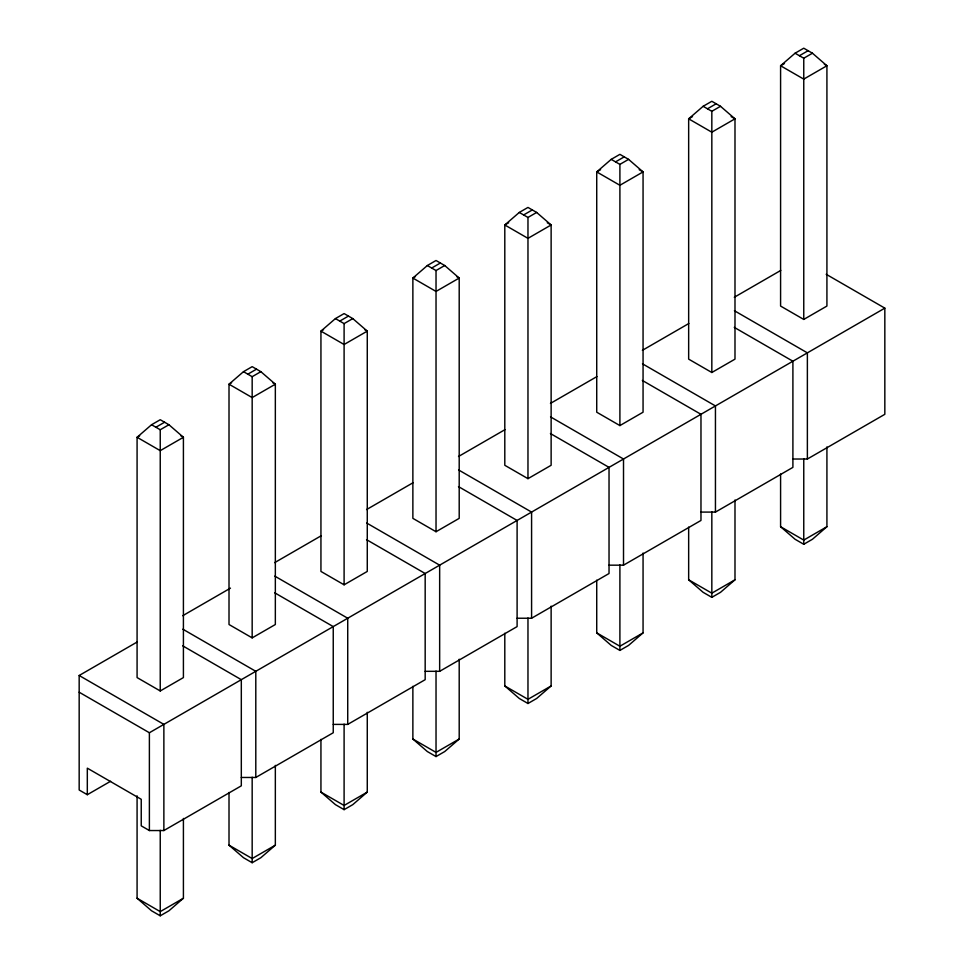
<?xml version="1.0" encoding="UTF-8"?>
<svg xmlns="http://www.w3.org/2000/svg" width="964" height="964" viewBox="0 0 964 964"><rect width="100%" height="100%" fill="white"/><g stroke="black" fill="none" stroke-linecap="round" stroke-linejoin="round"><path stroke-width="1.45" d="M151.553 424.738L137.081 437.282L137.081 677.584L160.241 690.959L183.413 677.584L183.413 437.282L168.929 424.738L160.241 419.726L151.553 424.738L160.241 429.751L168.929 424.738M243.494 371.67L229.01 384.202L229.01 624.515L252.17 637.879L275.343 624.515L275.343 384.202L260.858 371.67L252.17 366.657L243.494 371.67L252.17 376.683L260.858 371.67M335.424 318.59L320.94 331.134L320.94 571.435L344.1 584.811L367.272 571.435L367.272 331.134L352.788 318.59L344.1 313.577L335.424 318.59L344.1 323.603L352.788 318.59M427.353 265.522L412.869 278.054L412.869 518.355L436.029 531.73L459.201 518.355L459.201 278.054L444.717 265.522L436.029 260.497L427.353 265.522L436.029 270.535L444.717 265.522M519.283 212.442L504.799 224.974L504.799 465.287L527.971 478.662L551.131 465.287L551.131 224.974L536.647 212.442L527.971 207.429L519.283 212.442L527.971 217.454L536.647 212.442M611.212 159.361L596.728 171.905L596.728 412.206L619.9 425.582L643.06 412.206L643.06 171.905L628.576 159.361L619.9 154.348L611.212 159.361L619.9 164.386L628.576 159.361M703.142 106.293L688.658 118.825L688.658 359.138L711.83 372.502L734.99 359.138L734.99 118.825L720.506 106.293L711.83 101.28L703.142 106.293L711.83 111.306L720.506 106.293M795.071 53.213L780.587 65.757L780.587 306.058L803.759 319.433L826.919 306.058L826.919 65.757L812.447 53.213L803.759 48.2L795.071 53.213L803.759 58.226L812.447 53.213M183.413 818.436L183.413 898.243L168.929 910.787L160.241 915.8L151.553 910.787L137.081 898.243L137.081 795.854M275.343 765.368L275.343 845.175L260.858 857.707L252.17 862.72L243.494 857.707L229.01 845.175L229.01 792.468M367.272 712.288L367.272 792.095L352.788 804.639L344.1 809.652L335.424 804.639L320.94 792.095L320.94 739.388M459.201 659.207L459.201 739.026L444.717 751.559L436.029 756.571L427.353 751.559L412.869 739.026L412.869 686.32M551.131 606.139L551.131 685.946L536.647 698.478L527.971 703.503L519.283 698.478L504.799 685.946L504.799 633.24M643.06 553.059L643.06 632.866L628.576 645.41L619.9 650.423L611.212 645.41L596.728 632.866L596.728 580.171M734.99 499.991L734.99 579.798L720.506 592.33L711.83 597.343L703.142 592.33L688.658 579.798L688.658 527.091M826.919 446.91L826.919 526.718L812.447 539.262L803.759 544.274L795.071 539.262L780.587 526.718L780.587 474.011M139.66 435.788L137.081 437.282L160.241 450.658L183.413 437.282L180.834 435.788M231.589 382.72L229.01 384.202L252.17 397.578L275.343 384.202L272.764 382.72M323.518 329.64L320.94 331.134L344.1 344.497L367.272 331.134L364.693 329.64M415.448 276.572L412.869 278.054L436.029 291.429L459.201 278.054L456.623 276.572M508.667 222.744L504.799 224.974L527.971 238.349L551.131 224.974L547.263 222.744M600.596 169.676L596.728 171.905L619.9 185.281L643.06 171.905L639.192 169.676M692.526 116.596L688.658 118.825L711.83 132.201L734.99 118.825L731.134 116.596M784.455 63.528L780.587 65.757L803.759 79.12L826.919 65.757L824.341 64.263M155.903 427.245L164.591 422.232M247.832 374.177L256.52 369.164M339.762 321.096L348.45 316.084M431.691 268.028L440.379 263.003M523.621 214.948L532.309 209.935M615.55 161.868L624.238 156.855M707.48 108.799L716.168 103.787M799.409 55.719L808.097 50.706M110.619 781.25L87.314 794.71L79.169 790.01L79.169 675.499L137.262 641.952M182.726 615.707L230.48 588.136M274.656 562.639L321.12 535.803M366.585 509.558L413.05 482.735M458.515 456.49L504.979 429.655M550.444 403.41L596.909 376.587M642.373 350.342L688.838 323.506M734.303 297.261L780.768 270.426M79.169 692.212L149.384 732.748L884.832 308.143L884.832 414.303L807.374 459.021L792.902 459.021M87.314 794.71L87.314 768.163L141.238 799.301L141.238 825.847L149.384 830.546L163.868 830.546L241.313 785.829L241.313 679.68L182.69 645.82M241.313 777.466L255.797 777.466L333.243 732.748L333.243 626.6L274.62 592.752M333.243 724.398L347.727 724.398L425.172 679.68L425.172 573.52L366.549 539.671M425.172 671.318L439.656 671.318L517.102 626.6L517.102 520.452L458.478 486.603M517.102 618.237L531.586 618.237L609.031 573.52L609.031 467.371L550.408 433.523M609.031 565.169L623.515 565.169L700.973 520.452L700.973 414.303L642.337 380.443M700.973 512.089L715.445 512.089L792.902 467.371L792.902 361.223L734.267 327.374M183.413 898.243L160.241 911.619L137.081 898.243M275.343 845.175L252.17 858.55L229.01 845.175M367.272 792.095L344.1 805.47L320.94 792.095M459.201 739.026L436.029 752.39L412.869 739.026M551.131 685.946L527.971 699.322L504.799 685.946M643.06 632.866L619.9 646.241L596.728 632.866M734.99 579.798L711.83 593.173L688.658 579.798M826.919 526.718L803.759 540.093L780.587 526.718M826.196 274.294L884.832 308.143M734.411 310.733L807.374 352.86L807.374 459.021M642.482 363.814L715.445 405.94L715.445 512.089M550.552 416.894L623.515 459.021L623.515 565.169M458.623 469.962L531.586 512.089L531.586 618.237M366.694 523.042L439.656 565.169L439.656 671.318M274.764 576.111L347.727 618.237L347.727 724.398M182.835 629.191L255.797 671.318L255.797 777.466M79.169 675.499L163.868 724.386L163.868 830.546M803.759 58.226L803.759 319.433M803.759 458.78L803.759 544.274M711.83 111.306L711.83 372.502M711.83 511.848L711.83 597.343M619.9 164.386L619.9 425.582M619.9 564.928L619.9 650.423M527.971 217.454L527.971 478.662M527.971 618.008L527.971 703.503M436.029 270.535L436.029 531.73M436.029 671.077L436.029 756.571M344.1 323.603L344.1 584.811M344.1 724.157L344.1 809.652M252.17 376.683L252.17 637.879M252.17 777.225L252.17 862.72M160.241 429.751L160.241 690.959M160.241 830.305L160.241 915.8M149.384 732.748L149.384 830.546"/></g></svg>
